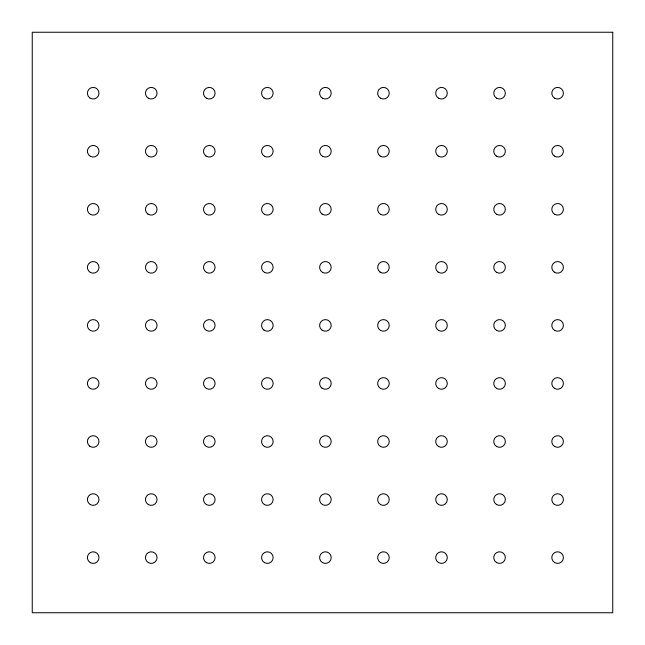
<?xml version="1.0" encoding="UTF-8"?>
<svg xmlns="http://www.w3.org/2000/svg" width="645" height="645" viewBox="0 0 645 645"><rect width="100%" height="100%" fill="white"/><g stroke="black" fill="none" stroke-linecap="round" stroke-linejoin="round"><path stroke-width="0.97" d="M612.75 32.25L32.25 32.25L32.25 612.75L612.75 612.75L612.75 32.25M89.857 97.951A5.805 5.805 0 0 0 98.983 93.727A5.805 5.805 0 0 0 90.76 87.938A5.805 5.805 0 0 0 89.857 97.951M148.35 98.234A5.805 5.805 0 0 0 157.058 93.203A5.805 5.805 0 0 0 148.35 88.172A5.805 5.805 0 0 0 148.35 98.234M206.4 98.234A5.805 5.805 0 0 0 215.108 93.203A5.805 5.805 0 0 0 206.4 88.172A5.805 5.805 0 0 0 206.4 98.234M380.55 98.234A5.805 5.805 0 0 0 389.257 93.203A5.805 5.805 0 0 0 380.55 88.172A5.805 5.805 0 0 0 380.55 98.234M322.5 98.234A5.805 5.805 0 0 0 331.208 93.203A5.805 5.805 0 0 0 322.5 88.172A5.805 5.805 0 0 0 322.5 98.234M264.007 97.951A5.805 5.805 0 0 0 273.133 93.727A5.805 5.805 0 0 0 264.91 87.938A5.805 5.805 0 0 0 264.007 97.951M438.6 98.234A5.805 5.805 0 0 0 447.307 93.203A5.805 5.805 0 0 0 438.6 88.172A5.805 5.805 0 0 0 438.6 98.234M496.65 98.234A5.805 5.805 0 0 0 505.357 93.203A5.805 5.805 0 0 0 496.65 88.172A5.805 5.805 0 0 0 496.65 98.234M554.7 98.234A5.805 5.805 0 0 0 563.408 93.203A5.805 5.805 0 0 0 554.7 88.172A5.805 5.805 0 0 0 554.7 98.234M554.257 156.001A5.805 5.805 0 0 0 563.383 151.777A5.805 5.805 0 0 0 555.16 145.988A5.805 5.805 0 0 0 554.257 156.001M496.207 156.001A5.805 5.805 0 0 0 505.333 151.777A5.805 5.805 0 0 0 497.11 145.988A5.805 5.805 0 0 0 496.207 156.001M438.157 156.001A5.805 5.805 0 0 0 447.283 151.777A5.805 5.805 0 0 0 439.06 145.988A5.805 5.805 0 0 0 438.157 156.001M264.45 156.284A5.805 5.805 0 0 0 273.158 151.252A5.805 5.805 0 0 0 264.45 146.222A5.805 5.805 0 0 0 264.45 156.284M322.5 156.284A5.805 5.805 0 0 0 331.208 151.252A5.805 5.805 0 0 0 322.5 146.222A5.805 5.805 0 0 0 322.5 156.284M380.107 156.001A5.805 5.805 0 0 0 389.233 151.777A5.805 5.805 0 0 0 381.01 145.988A5.805 5.805 0 0 0 380.107 156.001M205.957 156.001A5.805 5.805 0 0 0 215.083 151.777A5.805 5.805 0 0 0 206.86 145.988A5.805 5.805 0 0 0 205.957 156.001M148.35 156.284A5.805 5.805 0 0 0 157.058 151.252A5.805 5.805 0 0 0 148.35 146.222A5.805 5.805 0 0 0 148.35 156.284M90.3 156.284A5.805 5.805 0 0 0 99.008 151.252A5.805 5.805 0 0 0 90.3 146.222A5.805 5.805 0 0 0 90.3 156.284M90.3 272.383A5.805 5.805 0 0 0 99.008 267.353A5.805 5.805 0 0 0 90.3 262.322A5.805 5.805 0 0 0 90.3 272.383M148.35 272.383A5.805 5.805 0 0 0 157.058 267.353A5.805 5.805 0 0 0 148.35 262.322A5.805 5.805 0 0 0 148.35 272.383M206.4 272.383A5.805 5.805 0 0 0 215.108 267.353A5.805 5.805 0 0 0 206.4 262.322A5.805 5.805 0 0 0 206.4 272.383M380.107 272.101A5.805 5.805 0 0 0 389.233 267.877A5.805 5.805 0 0 0 381.01 262.088A5.805 5.805 0 0 0 380.107 272.101M322.5 272.383A5.805 5.805 0 0 0 331.208 267.353A5.805 5.805 0 0 0 322.5 262.322A5.805 5.805 0 0 0 322.5 272.383M264.45 272.383A5.805 5.805 0 0 0 273.158 267.353A5.805 5.805 0 0 0 264.45 262.322A5.805 5.805 0 0 0 264.45 272.383M438.157 272.101A5.805 5.805 0 0 0 447.283 267.877A5.805 5.805 0 0 0 439.06 262.088A5.805 5.805 0 0 0 438.157 272.101M496.65 272.383A5.805 5.805 0 0 0 505.357 267.353A5.805 5.805 0 0 0 496.65 262.322A5.805 5.805 0 0 0 496.65 272.383M554.257 272.101A5.805 5.805 0 0 0 563.383 267.877A5.805 5.805 0 0 0 555.16 262.088A5.805 5.805 0 0 0 554.257 272.101M554.7 214.333A5.805 5.805 0 0 0 563.408 209.303A5.805 5.805 0 0 0 554.7 204.272A5.805 5.805 0 0 0 554.7 214.333M496.65 214.333A5.805 5.805 0 0 0 505.357 209.303A5.805 5.805 0 0 0 496.65 204.272A5.805 5.805 0 0 0 496.65 214.333M438.6 214.333A5.805 5.805 0 0 0 447.307 209.303A5.805 5.805 0 0 0 438.6 204.272A5.805 5.805 0 0 0 438.6 214.333M264.45 214.333A5.805 5.805 0 0 0 273.158 209.303A5.805 5.805 0 0 0 264.45 204.272A5.805 5.805 0 0 0 264.45 214.333M322.057 214.051A5.805 5.805 0 0 0 331.183 209.827A5.805 5.805 0 0 0 322.96 204.038A5.805 5.805 0 0 0 322.057 214.051M380.55 214.333A5.805 5.805 0 0 0 389.257 209.303A5.805 5.805 0 0 0 380.55 204.272A5.805 5.805 0 0 0 380.55 214.333M206.4 214.333A5.805 5.805 0 0 0 215.108 209.303A5.805 5.805 0 0 0 206.4 204.272A5.805 5.805 0 0 0 206.4 214.333M147.907 214.051A5.805 5.805 0 0 0 157.033 209.827A5.805 5.805 0 0 0 148.81 204.038A5.805 5.805 0 0 0 147.907 214.051M90.3 214.333A5.805 5.805 0 0 0 99.008 209.303A5.805 5.805 0 0 0 90.3 204.272A5.805 5.805 0 0 0 90.3 214.333M89.857 446.251A5.805 5.805 0 0 0 98.983 442.027A5.805 5.805 0 0 0 90.76 436.238A5.805 5.805 0 0 0 89.857 446.251M148.35 446.534A5.805 5.805 0 0 0 157.058 441.503A5.805 5.805 0 0 0 148.35 436.472A5.805 5.805 0 0 0 148.35 446.534M206.4 446.534A5.805 5.805 0 0 0 215.108 441.503A5.805 5.805 0 0 0 206.4 436.472A5.805 5.805 0 0 0 206.4 446.534M380.55 446.534A5.805 5.805 0 0 0 389.257 441.503A5.805 5.805 0 0 0 380.55 436.472A5.805 5.805 0 0 0 380.55 446.534M322.5 446.534A5.805 5.805 0 0 0 331.208 441.503A5.805 5.805 0 0 0 322.5 436.472A5.805 5.805 0 0 0 322.5 446.534M264.45 446.534A5.805 5.805 0 0 0 273.158 441.503A5.805 5.805 0 0 0 264.45 436.472A5.805 5.805 0 0 0 264.45 446.534M438.6 446.534A5.805 5.805 0 0 0 447.307 441.503A5.805 5.805 0 0 0 438.6 436.472A5.805 5.805 0 0 0 438.6 446.534M496.65 446.534A5.805 5.805 0 0 0 505.357 441.503A5.805 5.805 0 0 0 496.65 436.472A5.805 5.805 0 0 0 496.65 446.534M554.7 446.534A5.805 5.805 0 0 0 563.408 441.503A5.805 5.805 0 0 0 554.7 436.472A5.805 5.805 0 0 0 554.7 446.534M554.257 504.301A5.805 5.805 0 0 0 563.383 500.077A5.805 5.805 0 0 0 555.16 494.288A5.805 5.805 0 0 0 554.257 504.301M496.65 504.584A5.805 5.805 0 0 0 505.357 499.553A5.805 5.805 0 0 0 496.65 494.522A5.805 5.805 0 0 0 496.65 504.584M438.6 504.584A5.805 5.805 0 0 0 447.307 499.553A5.805 5.805 0 0 0 438.6 494.522A5.805 5.805 0 0 0 438.6 504.584M264.45 504.584A5.805 5.805 0 0 0 273.158 499.553A5.805 5.805 0 0 0 264.45 494.522A5.805 5.805 0 0 0 264.45 504.584M322.5 504.584A5.805 5.805 0 0 0 331.208 499.553A5.805 5.805 0 0 0 322.5 494.522A5.805 5.805 0 0 0 322.5 504.584M380.55 504.584A5.805 5.805 0 0 0 389.257 499.553A5.805 5.805 0 0 0 380.55 494.522A5.805 5.805 0 0 0 380.55 504.584M206.4 504.584A5.805 5.805 0 0 0 215.108 499.553A5.805 5.805 0 0 0 206.4 494.522A5.805 5.805 0 0 0 206.4 504.584M148.35 504.584A5.805 5.805 0 0 0 157.058 499.553A5.805 5.805 0 0 0 148.35 494.522A5.805 5.805 0 0 0 148.35 504.584M90.3 504.584A5.805 5.805 0 0 0 99.008 499.553A5.805 5.805 0 0 0 90.3 494.522A5.805 5.805 0 0 0 90.3 504.584M90.3 388.483A5.805 5.805 0 0 0 99.008 383.453A5.805 5.805 0 0 0 90.3 378.422A5.805 5.805 0 0 0 90.3 388.483M148.35 388.483A5.805 5.805 0 0 0 157.058 383.453A5.805 5.805 0 0 0 148.35 378.422A5.805 5.805 0 0 0 148.35 388.483M206.4 388.483A5.805 5.805 0 0 0 215.108 383.453A5.805 5.805 0 0 0 206.4 378.422A5.805 5.805 0 0 0 206.4 388.483M380.55 388.483A5.805 5.805 0 0 0 389.257 383.453A5.805 5.805 0 0 0 380.55 378.422A5.805 5.805 0 0 0 380.55 388.483M322.057 388.201A5.805 5.805 0 0 0 331.183 383.977A5.805 5.805 0 0 0 322.96 378.188A5.805 5.805 0 0 0 322.057 388.201M264.45 388.483A5.805 5.805 0 0 0 273.158 383.453A5.805 5.805 0 0 0 264.45 378.422A5.805 5.805 0 0 0 264.45 388.483M438.6 388.483A5.805 5.805 0 0 0 447.307 383.453A5.805 5.805 0 0 0 438.6 378.422A5.805 5.805 0 0 0 438.6 388.483M496.65 388.483A5.805 5.805 0 0 0 505.357 383.453A5.805 5.805 0 0 0 496.65 378.422A5.805 5.805 0 0 0 496.65 388.483M554.257 388.201A5.805 5.805 0 0 0 563.383 383.977A5.805 5.805 0 0 0 555.16 378.188A5.805 5.805 0 0 0 554.257 388.201M554.7 330.433A5.805 5.805 0 0 0 563.408 325.403A5.805 5.805 0 0 0 554.7 320.372A5.805 5.805 0 0 0 554.7 330.433M496.65 330.433A5.805 5.805 0 0 0 505.357 325.403A5.805 5.805 0 0 0 496.65 320.372A5.805 5.805 0 0 0 496.65 330.433M438.6 330.433A5.805 5.805 0 0 0 447.307 325.403A5.805 5.805 0 0 0 438.6 320.372A5.805 5.805 0 0 0 438.6 330.433M264.007 330.151A5.805 5.805 0 0 0 273.133 325.927A5.805 5.805 0 0 0 264.91 320.138A5.805 5.805 0 0 0 264.007 330.151M322.057 330.151A5.805 5.805 0 0 0 331.183 325.927A5.805 5.805 0 0 0 322.96 320.138A5.805 5.805 0 0 0 322.057 330.151M380.55 330.433A5.805 5.805 0 0 0 389.257 325.403A5.805 5.805 0 0 0 380.55 320.372A5.805 5.805 0 0 0 380.55 330.433M206.4 330.433A5.805 5.805 0 0 0 215.108 325.403A5.805 5.805 0 0 0 206.4 320.372A5.805 5.805 0 0 0 206.4 330.433M148.35 330.433A5.805 5.805 0 0 0 157.058 325.403A5.805 5.805 0 0 0 148.35 320.372A5.805 5.805 0 0 0 148.35 330.433M90.3 330.433A5.805 5.805 0 0 0 99.008 325.403A5.805 5.805 0 0 0 90.3 320.372A5.805 5.805 0 0 0 90.3 330.433M90.3 562.634A5.805 5.805 0 0 0 99.008 557.603A5.805 5.805 0 0 0 90.3 552.572A5.805 5.805 0 0 0 90.3 562.634M148.35 562.634A5.805 5.805 0 0 0 157.058 557.603A5.805 5.805 0 0 0 148.35 552.572A5.805 5.805 0 0 0 148.35 562.634M206.4 562.634A5.805 5.805 0 0 0 215.108 557.603A5.805 5.805 0 0 0 206.4 552.572A5.805 5.805 0 0 0 206.4 562.634M380.55 562.634A5.805 5.805 0 0 0 389.257 557.603A5.805 5.805 0 0 0 380.55 552.572A5.805 5.805 0 0 0 380.55 562.634M322.5 562.634A5.805 5.805 0 0 0 331.208 557.603A5.805 5.805 0 0 0 322.5 552.572A5.805 5.805 0 0 0 322.5 562.634M264.45 562.634A5.805 5.805 0 0 0 273.158 557.603A5.805 5.805 0 0 0 264.45 552.572A5.805 5.805 0 0 0 264.45 562.634M438.6 562.634A5.805 5.805 0 0 0 447.307 557.603A5.805 5.805 0 0 0 438.6 552.572A5.805 5.805 0 0 0 438.6 562.634M496.65 562.634A5.805 5.805 0 0 0 505.357 557.603A5.805 5.805 0 0 0 496.65 552.572A5.805 5.805 0 0 0 496.65 562.634M554.7 562.634A5.805 5.805 0 0 0 563.408 557.603A5.805 5.805 0 0 0 554.7 552.572A5.805 5.805 0 0 0 554.7 562.634"/></g></svg>
